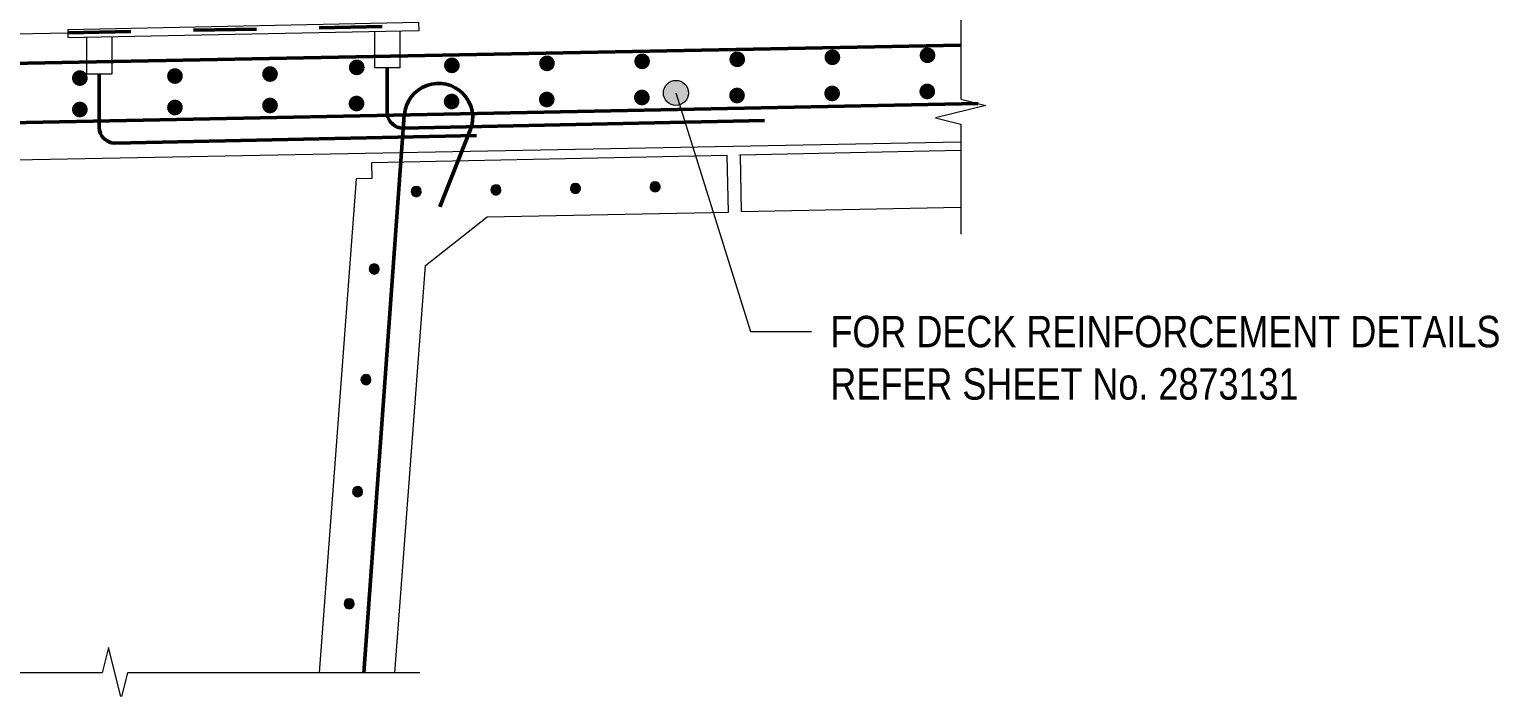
# Model space of a CAD drawing. Header units: metres. Extents: x -1213.9 to -1194, y 2.7 to 24.2.
# Drawn here: x -1206.2 to -1203.844, y 20.542 to 21.603 of the extents above; entities that cross this region are included whole.
import ezdxf

# ---------------------------------------------------------------- set-up
doc = ezdxf.new("R2010")
doc.units = ezdxf.units.M
doc.linetypes.add('JacobsDash', pattern=[0.0045, 0.003, -0.0015])
for name, color, linetype, lineweight in [('A-DETL', 7, 'Continuous', 13), ('A-DETL-GENF', 7, 'Continuous', 9), ('A-FLOR', 7, 'Continuous', 50), ('G-ANNO-TEXT', 7, 'Continuous', 9), ('S-BEAM', 7, 'Continuous', 50)]:
    doc.layers.add(name, color=color, linetype=linetype, lineweight=lineweight)
doc.styles.add('Arial Narrow', font='ARIALN.TTF', dxfattribs={"height": 0.05})

# ---------------------------------------------------------------- blocks, each defined once
blk = doc.blocks.new('06_SFR_GCT_Girder_SuperT_BR08Edge_CS - Super T - 1815-6266069-DRG-2873185 - SECTION 2')
at = {"layer": 'S-BEAM', "color": 252, "lineweight": 18, "true_color": 0x888888}
for p, q in [((-1210.0095, 21.4104), (-1210.3605, 21.4033)), ((-1210.3605, 21.4033), (-1210.3587, 21.3134)), ((-1210.3587, 21.3134), (-1210.0095, 21.3203))]:
    blk.add_line(p, q, dxfattribs=at)
at = {"layer": 'S-BEAM', "color": 252, "true_color": 0x888888}
blk.add_line((-1210.3605, 21.4033), (-1210.3605, 21.4034), dxfattribs=at)
blk = doc.blocks.new('Repeating Detail - Reo Dot_Scale 25_Section-V6-DRG-2873185 - SECTION 2')
at = {"layer": 'A-DETL-GENF', "true_color": 0xafafaf}
for points in [[(-1210.97, 21.5302), (-1210.9668, 21.5307), (-1210.9638, 21.532), (-1210.9613, 21.5341), (-1210.9593, 21.5367), (-1210.9581, 21.5397), (-1210.9578, 21.543), (-1210.9583, 21.5462), (-1210.9596, 21.5492), (-1210.9616, 21.5517), (-1210.9643, 21.5537), (-1210.9673, 21.5549), (-1210.9705, 21.5552), (-1210.9738, 21.5547), (-1210.9768, 21.5534), (-1210.9793, 21.5514), (-1210.9812, 21.5487), (-1210.9825, 21.5453), (-1210.9828, 21.5425), (-1210.9823, 21.5392), (-1210.981, 21.5362), (-1210.9789, 21.5337), (-1210.9763, 21.5318), (-1210.9733, 21.5306)], [(-1210.8187, 21.5334), (-1210.8155, 21.5339), (-1210.8125, 21.5352), (-1210.8099, 21.5373), (-1210.808, 21.5399), (-1210.8068, 21.543), (-1210.8065, 21.5462), (-1210.8069, 21.5494), (-1210.8083, 21.5524), (-1210.8103, 21.555), (-1210.8129, 21.5569), (-1210.816, 21.5581), (-1210.8192, 21.5584), (-1210.8224, 21.5579), (-1210.8254, 21.5566), (-1210.828, 21.5546), (-1210.8299, 21.5519), (-1210.8311, 21.5489), (-1210.8314, 21.5453), (-1210.831, 21.5424), (-1210.8296, 21.5395), (-1210.8276, 21.5369), (-1210.825, 21.535), (-1210.8219, 21.5338)], [(-1210.6674, 21.5366), (-1210.6641, 21.5371), (-1210.6611, 21.5384), (-1210.6586, 21.5405), (-1210.6567, 21.5431), (-1210.6555, 21.5462), (-1210.6551, 21.5494), (-1210.6556, 21.5526), (-1210.6569, 21.5556), (-1210.659, 21.5582), (-1210.6616, 21.5601), (-1210.6646, 21.5613), (-1210.6679, 21.5616), (-1210.6711, 21.5611), (-1210.6741, 21.5598), (-1210.6766, 21.5578), (-1210.6786, 21.5552), (-1210.6798, 21.5521), (-1210.6801, 21.5489), (-1210.6795, 21.5453), (-1210.6783, 21.5427), (-1210.6763, 21.5401), (-1210.6736, 21.5382), (-1210.6706, 21.537)], [(-1210.516, 21.5398), (-1210.5128, 21.5403), (-1210.5098, 21.5417), (-1210.5073, 21.5437), (-1210.5053, 21.5463), (-1210.5042, 21.5494), (-1210.5038, 21.5526), (-1210.5043, 21.5558), (-1210.5056, 21.5588), (-1210.5076, 21.5614), (-1210.5103, 21.5633), (-1210.5133, 21.5645), (-1210.5169, 21.5648), (-1210.5198, 21.5643), (-1210.5228, 21.563), (-1210.5253, 21.561), (-1210.5272, 21.5584), (-1210.5284, 21.5553), (-1210.5288, 21.5521), (-1210.5283, 21.5489), (-1210.5266, 21.5453), (-1210.5249, 21.5433), (-1210.5223, 21.5414), (-1210.5193, 21.5402), (-1210.5169, 21.5399)], [(-1210.3647, 21.5431), (-1210.3615, 21.5435), (-1210.3579, 21.5453), (-1210.3559, 21.5469), (-1210.354, 21.5495), (-1210.3528, 21.5526), (-1210.3525, 21.5558), (-1210.353, 21.559), (-1210.3543, 21.562), (-1210.3563, 21.5646), (-1210.3589, 21.5665), (-1210.362, 21.5677), (-1210.3652, 21.568), (-1210.3685, 21.5676), (-1210.3714, 21.5662), (-1210.374, 21.5642), (-1210.3759, 21.5616), (-1210.3771, 21.5585), (-1210.3775, 21.5553), (-1210.377, 21.5521), (-1210.3757, 21.5491), (-1210.3736, 21.5465), (-1210.371, 21.5446), (-1210.3679, 21.5434)], [(-1210.2134, 21.5463), (-1210.2101, 21.5468), (-1210.2072, 21.5481), (-1210.2046, 21.5501), (-1210.2027, 21.5527), (-1210.2015, 21.5558), (-1210.2011, 21.559), (-1210.2016, 21.5622), (-1210.2029, 21.5652), (-1210.205, 21.5678), (-1210.2076, 21.5697), (-1210.2107, 21.5709), (-1210.2139, 21.5713), (-1210.2171, 21.5708), (-1210.2201, 21.5694), (-1210.2227, 21.5674), (-1210.2246, 21.5648), (-1210.2258, 21.5617), (-1210.2261, 21.5585), (-1210.2256, 21.5553), (-1210.2243, 21.5523), (-1210.2223, 21.5497), (-1210.2196, 21.5478), (-1210.2166, 21.5466)], [(-1210.062, 21.5495), (-1210.0588, 21.55), (-1210.0558, 21.5513), (-1210.0533, 21.5533), (-1210.0513, 21.5559), (-1210.0502, 21.559), (-1210.0498, 21.5622), (-1210.0503, 21.5655), (-1210.0516, 21.5684), (-1210.0537, 21.571), (-1210.0563, 21.5729), (-1210.0593, 21.5741), (-1210.0626, 21.5745), (-1210.0658, 21.574), (-1210.0688, 21.5727), (-1210.0713, 21.5706), (-1210.0733, 21.568), (-1210.0744, 21.5649), (-1210.0748, 21.5617), (-1210.0743, 21.5585), (-1210.073, 21.5555), (-1210.071, 21.5529), (-1210.0683, 21.551), (-1210.0653, 21.5498)]]:
    blk.add_hatch(color=253, dxfattribs=at).paths.add_polyline_path(points)
blk = doc.blocks.new('Repeating Detail - Reo Dot_Scale 25_Section-V7-DRG-2873185 - SECTION 2')
at = {"layer": 'A-DETL-GENF', "true_color": 0xafafaf}
for points in [[(-1210.5164, 21.4823), (-1210.5132, 21.4828), (-1210.5102, 21.4841), (-1210.5076, 21.4862), (-1210.5057, 21.4888), (-1210.5045, 21.4919), (-1210.5042, 21.4952), (-1210.5047, 21.4983), (-1210.506, 21.5013), (-1210.508, 21.5039), (-1210.5107, 21.5058), (-1210.5137, 21.507), (-1210.5169, 21.5073), (-1210.5202, 21.5068), (-1210.5232, 21.5055), (-1210.5257, 21.5035), (-1210.5276, 21.5009), (-1210.5288, 21.4978), (-1210.5292, 21.4946), (-1210.5287, 21.4913), (-1210.5274, 21.4884), (-1210.5253, 21.4858), (-1210.5227, 21.4839), (-1210.5197, 21.4827), (-1210.5169, 21.4824)], [(-1210.3651, 21.4855), (-1210.3619, 21.486), (-1210.3589, 21.4874), (-1210.3563, 21.4894), (-1210.3544, 21.492), (-1210.3532, 21.4952), (-1210.3528, 21.4983), (-1210.3533, 21.5015), (-1210.3547, 21.5045), (-1210.3567, 21.5071), (-1210.3593, 21.509), (-1210.3624, 21.5102), (-1210.3656, 21.5105), (-1210.3688, 21.51), (-1210.3718, 21.5087), (-1210.3744, 21.5067), (-1210.3763, 21.5041), (-1210.3775, 21.501), (-1210.3778, 21.4978), (-1210.3773, 21.4946), (-1210.376, 21.4916), (-1210.374, 21.489), (-1210.3714, 21.4871), (-1210.3683, 21.4859)], [(-1210.2137, 21.4888), (-1210.2105, 21.4892), (-1210.2075, 21.4906), (-1210.205, 21.4926), (-1210.2031, 21.4952), (-1210.2019, 21.4983), (-1210.2015, 21.5015), (-1210.202, 21.5047), (-1210.2033, 21.5077), (-1210.2054, 21.5103), (-1210.208, 21.5122), (-1210.211, 21.5134), (-1210.2143, 21.5137), (-1210.2175, 21.5133), (-1210.2205, 21.5119), (-1210.223, 21.5099), (-1210.225, 21.5073), (-1210.2262, 21.5042), (-1210.2265, 21.501), (-1210.226, 21.4978), (-1210.2247, 21.4948), (-1210.2227, 21.4922), (-1210.22, 21.4903), (-1210.217, 21.4891)], [(-1210.0624, 21.492), (-1210.0584, 21.4928), (-1210.0562, 21.4938), (-1210.0537, 21.4958), (-1210.0517, 21.4984), (-1210.0505, 21.5015), (-1210.0502, 21.5047), (-1210.0507, 21.5079), (-1210.052, 21.5109), (-1210.054, 21.5135), (-1210.0567, 21.5154), (-1210.0597, 21.5166), (-1210.0629, 21.517), (-1210.0662, 21.5165), (-1210.0692, 21.5151), (-1210.0717, 21.5131), (-1210.0736, 21.5105), (-1210.0748, 21.5074), (-1210.0752, 21.5042), (-1210.0747, 21.501), (-1210.0734, 21.498), (-1210.0713, 21.4954), (-1210.0687, 21.4935), (-1210.0657, 21.4923)], [(-1210.9704, 21.4727), (-1210.9672, 21.4732), (-1210.9642, 21.4745), (-1210.9616, 21.4766), (-1210.9597, 21.4792), (-1210.9585, 21.4822), (-1210.9582, 21.4855), (-1210.9587, 21.4887), (-1210.96, 21.4917), (-1210.962, 21.4942), (-1210.9646, 21.4962), (-1210.9677, 21.4974), (-1210.9709, 21.4977), (-1210.9742, 21.4972), (-1210.9771, 21.4959), (-1210.9797, 21.4939), (-1210.9816, 21.4912), (-1210.9828, 21.4882), (-1210.9832, 21.485), (-1210.9827, 21.4817), (-1210.9814, 21.4787), (-1210.9793, 21.4762), (-1210.9767, 21.4743), (-1210.9736, 21.4731)], [(-1210.8191, 21.4759), (-1210.8158, 21.4764), (-1210.8129, 21.4777), (-1210.8103, 21.4798), (-1210.8084, 21.4824), (-1210.8072, 21.4854), (-1210.8068, 21.4887), (-1210.8073, 21.4919), (-1210.8089, 21.4952), (-1210.8107, 21.4974), (-1210.8133, 21.4994), (-1210.8164, 21.5006), (-1210.8196, 21.5009), (-1210.8228, 21.5004), (-1210.8258, 21.4991), (-1210.8284, 21.4971), (-1210.8303, 21.4944), (-1210.8315, 21.4914), (-1210.8318, 21.4882), (-1210.8313, 21.4849), (-1210.83, 21.4819), (-1210.828, 21.4794), (-1210.8254, 21.4775), (-1210.8223, 21.4763)], [(-1210.6677, 21.4791), (-1210.6645, 21.4796), (-1210.6615, 21.4809), (-1210.659, 21.483), (-1210.657, 21.4856), (-1210.6559, 21.4887), (-1210.6555, 21.4919), (-1210.656, 21.4952), (-1210.6573, 21.4981), (-1210.6594, 21.5007), (-1210.662, 21.5026), (-1210.665, 21.5038), (-1210.6683, 21.5041), (-1210.6715, 21.5036), (-1210.6745, 21.5023), (-1210.677, 21.5003), (-1210.679, 21.4977), (-1210.6801, 21.4946), (-1210.6805, 21.4914), (-1210.68, 21.4881), (-1210.6787, 21.4852), (-1210.6767, 21.4826), (-1210.674, 21.4807), (-1210.671, 21.4795)]]:
    blk.add_hatch(color=253, dxfattribs=at).paths.add_polyline_path(points)
blk = doc.blocks.new('Repeating Detail - Reo Dot_Scale 25_Section-V8-DRG-2873185 - SECTION 2')
at = {"layer": 'A-DETL-GENF', "true_color": 0xafafaf}
for points in [[(-1211.4105, 21.4632), (-1211.4073, 21.4637), (-1211.4043, 21.465), (-1211.4017, 21.467), (-1211.3998, 21.4697), (-1211.3986, 21.4727), (-1211.3983, 21.4759), (-1211.3988, 21.4792), (-1211.4001, 21.4822), (-1211.4021, 21.4847), (-1211.4047, 21.4866), (-1211.4078, 21.4878), (-1211.411, 21.4882), (-1211.4143, 21.4877), (-1211.4172, 21.4864), (-1211.4198, 21.4843), (-1211.4217, 21.4817), (-1211.4229, 21.4787), (-1211.4233, 21.4754), (-1211.4228, 21.4722), (-1211.4215, 21.4692), (-1211.4194, 21.4667), (-1211.4168, 21.4647), (-1211.4137, 21.4635)], [(-1211.2592, 21.4664), (-1211.256, 21.4669), (-1211.253, 21.4682), (-1211.2504, 21.4704), (-1211.2485, 21.4729), (-1211.2474, 21.4759), (-1211.247, 21.4792), (-1211.2475, 21.4824), (-1211.2488, 21.4854), (-1211.2509, 21.4879), (-1211.2535, 21.4898), (-1211.2565, 21.491), (-1211.2598, 21.4914), (-1211.263, 21.4909), (-1211.266, 21.4896), (-1211.2685, 21.4875), (-1211.2705, 21.4849), (-1211.2716, 21.4819), (-1211.272, 21.4786), (-1211.2715, 21.4754), (-1211.2702, 21.4724), (-1211.2682, 21.4699), (-1211.2655, 21.4679), (-1211.2625, 21.4667)], [(-1211.108, 21.4696), (-1211.1048, 21.4701), (-1211.1018, 21.4714), (-1211.0992, 21.4734), (-1211.0973, 21.4761), (-1211.0961, 21.4791), (-1211.0957, 21.4824), (-1211.0962, 21.4856), (-1211.0976, 21.4886), (-1211.0996, 21.4911), (-1211.1022, 21.493), (-1211.1053, 21.4942), (-1211.1085, 21.4946), (-1211.1117, 21.4941), (-1211.1147, 21.4928), (-1211.1173, 21.4907), (-1211.1192, 21.4881), (-1211.1204, 21.4851), (-1211.1207, 21.4818), (-1211.1202, 21.4786), (-1211.1189, 21.4756), (-1211.1169, 21.4731), (-1211.1143, 21.4711), (-1211.1112, 21.47)]]:
    blk.add_hatch(color=253, dxfattribs=at).paths.add_polyline_path(points)
blk = doc.blocks.new('S_Det_Reinf_Bar Section_2D Grey - N16-7784504-DRG-2873185 - SECTION 2')
at = {"layer": 'A-DETL-GENF', "true_color": 0x808080}
blk.add_hatch(color=8, dxfattribs=at).paths.add_polyline_path([(-1210.8754, 21.3371), (-1210.8734, 21.3374), (-1210.8714, 21.3383), (-1210.8698, 21.3396), (-1210.8686, 21.3413), (-1210.8678, 21.3432), (-1210.8676, 21.3453), (-1210.8679, 21.3474), (-1210.8687, 21.3493), (-1210.87, 21.3509), (-1210.8717, 21.3521), (-1210.8737, 21.3529), (-1210.8757, 21.3531), (-1210.8778, 21.3528), (-1210.8797, 21.352), (-1210.8813, 21.3507), (-1210.8826, 21.349), (-1210.8833, 21.347), (-1210.8835, 21.3447), (-1210.8833, 21.3429), (-1210.8824, 21.341), (-1210.8811, 21.3394), (-1210.8794, 21.3381), (-1210.8775, 21.3374)])
at = {"layer": 'A-DETL-GENF', "color": 8, "lineweight": 18, "true_color": 0x808080}
for start, end in [(1.1458, 181.1458), (181.1458, 1.1458)]:
    blk.add_arc((-1210.8756, 21.3451), 0.008, start, end, dxfattribs=at)
blk = doc.blocks.new('S_Det_Reinf_Bar Section_2D Grey - N16-V9-DRG-2873185 - SECTION 2')
at = {"layer": 'A-DETL-GENF', "true_color": 0x808080}
blk.add_hatch(color=8, dxfattribs=at).paths.add_polyline_path([(-1210.7488, 21.3397), (-1210.7467, 21.34), (-1210.7448, 21.3408), (-1210.7432, 21.3421), (-1210.7419, 21.3438), (-1210.7412, 21.3458), (-1210.7409, 21.3478), (-1210.7413, 21.3499), (-1210.7421, 21.3518), (-1210.7434, 21.3534), (-1210.7451, 21.3547), (-1210.747, 21.3554), (-1210.7491, 21.3557), (-1210.7512, 21.3554), (-1210.7531, 21.3545), (-1210.7547, 21.3532), (-1210.7559, 21.3515), (-1210.7567, 21.3496), (-1210.7569, 21.3475), (-1210.7563, 21.3447), (-1210.7558, 21.3435), (-1210.7545, 21.3419), (-1210.7528, 21.3407), (-1210.7509, 21.3399)])
at = {"layer": 'A-DETL-GENF', "color": 8, "lineweight": 18, "true_color": 0x808080}
for start, end in [(1.1458, 181.1458), (181.1458, 1.1458)]:
    blk.add_arc((-1210.7489, 21.3477), 0.008, start, end, dxfattribs=at)
blk = doc.blocks.new('CS_DET_BreakLine_ViewScale - CS_Std BreakLine-8623494-DRG-2873185 - SECTION 2')
at = {"layer": 'A-DETL-GENF'}
for p, q in [((-1211.3652, 20.6196), (-1211.3752, 20.5796)), ((-1211.3458, 20.542), (-1211.3652, 20.6196)), ((-1211.3752, 20.5796), (-1211.8404, 20.5796)), ((-1211.3352, 20.5796), (-1211.3446, 20.542)), ((-1210.87, 20.5796), (-1211.3352, 20.5796))]:
    blk.add_line(p, q, dxfattribs=at)
blk = doc.blocks.new('CS_DET_BreakLine_ViewScale - CS_Std BreakLine-8623496-DRG-2873185 - SECTION 2')
at = {"layer": 'A-DETL-GENF'}
for p, q in [((-1210.0095, 21.6672), (-1210.0095, 21.4922)), ((-1210.0095, 21.4922), (-1209.9695, 21.4822)), ((-1209.9695, 21.4822), (-1210.0495, 21.4622)), ((-1210.0495, 21.4622), (-1210.0095, 21.4522)), ((-1210.0095, 21.4522), (-1210.0095, 21.2772))]:
    blk.add_line(p, q, dxfattribs=at)

msp = doc.modelspace()

# ---------------------------------------------------------------- hatches: boundary and pattern name
at = {"layer": 'G-ANNO-TEXT'}
h = msp.add_hatch(color=256, dxfattribs=at)
edge = h.paths.add_edge_path()
edge.add_arc((-1205.1715, 21.5021), 0.02, 0, 360)

# ---------------------------------------------------------------- linework, layer by layer
at = {"layer": 'A-DETL', "color": 7, "lineweight": 9, "true_color": 0xffffff}
for p, q in [((-1205.5803, 21.614), (-1206.1389, 21.6027)), ((-1206.1389, 21.6027), (-1206.1387, 21.5903)), ((-1206.1387, 21.5903), (-1205.58, 21.6016)), ((-1205.58, 21.6016), (-1205.5803, 21.614))]:
    msp.add_line(p, q, dxfattribs=at)
at = {"layer": 'A-DETL', "linetype": 'JacobsDash', "lineweight": 50}
msp.add_line((-1206.1389, 21.5977), (-1205.5803, 21.609), dxfattribs=at)
at = {"layer": 'A-DETL', "color": 253, "lineweight": 50, "true_color": 0xafafaf}
for p, q in [((-1204.7185, 21.578), (-1207.0312, 21.5333)), ((-1206.0888, 21.5321), (-1206.0888, 21.4472)), ((-1205.6307, 21.5418), (-1205.6307, 21.4711)), ((-1206.9949, 21.4391), (-1204.6909, 21.4853)), ((-1205.6682, 20.5796), (-1205.6036, 21.4668)), ((-1205.6052, 21.4462), (-1205.0307, 21.4583)), ((-1205.5473, 21.3206), (-1205.4986, 21.4426)), ((-1206.0643, 21.4222), (-1205.4888, 21.4344))]:
    msp.add_line(p, q, dxfattribs=at)
at = {"layer": 'A-DETL'}
for p, q in [((-1206.1088, 21.5321), (-1206.1088, 21.5909)), ((-1206.0688, 21.5917), (-1206.0688, 21.5321)), ((-1205.6507, 21.5418), (-1205.6507, 21.6001)), ((-1205.6107, 21.6009), (-1205.6107, 21.5418)), ((-1206.0688, 21.5321), (-1206.1088, 21.5321)), ((-1205.6107, 21.5418), (-1205.6507, 21.5418))]:
    msp.add_line(p, q, dxfattribs=at)
at = {"layer": 'A-DETL', "color": 253, "lineweight": 50, "true_color": 0xafafaf}
for centre, radius, start, end in [((-1205.5492, 21.4628), 0.0545, 338.2422, 175.8306), ((-1205.6057, 21.4711), 0.025, 180, 271.2137), ((-1206.0638, 21.4472), 0.025, 180, 268.7863)]:
    msp.add_arc(centre, radius, start, end, dxfattribs=at)
at = {"layer": 'A-FLOR', "color": 252, "lineweight": 18, "true_color": 0x888888}
for p, q in [((-1206.1388, 21.5972), (-1207.0778, 21.5794)), ((-1207.0778, 21.3794), (-1204.7185, 21.4242))]:
    msp.add_line(p, q, dxfattribs=at)
at = {"layer": 'G-ANNO-TEXT'}
for p, q in [((-1205.1715, 21.5021), (-1205.053, 21.1224)), ((-1205.053, 21.1224), (-1204.9558, 21.1224))]:
    msp.add_line(p, q, dxfattribs=at)
msp.add_circle((-1205.1715, 21.5021), 0.02, dxfattribs=at)
at = {"layer": 'S-BEAM', "color": 252, "lineweight": 18, "true_color": 0x888888}
for p, q in [((-1205.0899, 21.4024), (-1205.6557, 21.391)), ((-1205.6557, 21.391), (-1205.6552, 21.366)), ((-1205.0881, 21.3124), (-1205.0899, 21.4024)), ((-1205.6802, 21.3655), (-1205.7388, 20.5796)), ((-1205.6552, 21.366), (-1205.6802, 21.3655)), ((-1205.5701, 21.2277), (-1205.4716, 21.3047)), ((-1205.4716, 21.3047), (-1205.0881, 21.3124)), ((-1205.6185, 20.5796), (-1205.5701, 21.2277))]:
    msp.add_line(p, q, dxfattribs=at)
at = {"layer": 'S-BEAM', "color": 252, "true_color": 0x888888}
for p, q in [((-1205.6557, 21.3911), (-1205.6557, 21.391)), ((-1205.0899, 21.4024), (-1205.0899, 21.4024)), ((-1205.6802, 21.3655), (-1205.6802, 21.3656))]:
    msp.add_line(p, q, dxfattribs=at)

# ---------------------------------------------------------------- block references
at = {"layer": 'A-DETL-GENF'}
for name in ['CS_DET_BreakLine_ViewScale - CS_Std BreakLine-8623496-DRG-2873185 - SECTION 2', 'CS_DET_BreakLine_ViewScale - CS_Std BreakLine-8623494-DRG-2873185 - SECTION 2']:
    msp.add_blockref(name, (5.291, 0), dxfattribs=at)
at = {"layer": 'A-DETL-GENF', "color": 253, "true_color": 0xafafaf}
for name, p in [('Repeating Detail - Reo Dot_Scale 25_Section-V6-DRG-2873185 - SECTION 2', (5.291, 0)), ('Repeating Detail - Reo Dot_Scale 25_Section-V8-DRG-2873185 - SECTION 2', (5.291, 0.05)), ('Repeating Detail - Reo Dot_Scale 25_Section-V7-DRG-2873185 - SECTION 2', (5.291, 0)), ('Repeating Detail - Reo Dot_Scale 25_Section-V8-DRG-2873185 - SECTION 2', (5.291, 0))]:
    msp.add_blockref(name, p, dxfattribs=at)
at = {"layer": 'A-DETL-GENF', "color": 8, "true_color": 0x808080}
for name, p in [('S_Det_Reinf_Bar Section_2D Grey - N16-7784504-DRG-2873185 - SECTION 2', (5.291, 0)), ('S_Det_Reinf_Bar Section_2D Grey - N16-V9-DRG-2873185 - SECTION 2', (5.291, 0)), ('S_Det_Reinf_Bar Section_2D Grey - N16-V9-DRG-2873185 - SECTION 2', (5.4176, 0.0025)), ('S_Det_Reinf_Bar Section_2D Grey - N16-V9-DRG-2873185 - SECTION 2', (5.5443, 0.0051)), ('S_Det_Reinf_Bar Section_2D Grey - N16-V9-DRG-2873185 - SECTION 2', (5.0974, -0.1258)), ('S_Det_Reinf_Bar Section_2D Grey - N16-V9-DRG-2873185 - SECTION 2', (5.0843, -0.3017)), ('S_Det_Reinf_Bar Section_2D Grey - N16-V9-DRG-2873185 - SECTION 2', (5.071, -0.48)), ('S_Det_Reinf_Bar Section_2D Grey - N16-V9-DRG-2873185 - SECTION 2', (5.0577, -0.6583))]:
    msp.add_blockref(name, p, dxfattribs=at)
at = {"layer": 'S-BEAM', "color": 252, "true_color": 0x888888}
msp.add_blockref('06_SFR_GCT_Girder_SuperT_BR08Edge_CS - Super T - 1815-6266069-DRG-2873185 - SECTION 2', (5.291, 0), dxfattribs=at)

# ---------------------------------------------------------------- texts
at = {"layer": 'G-ANNO-TEXT', "char_height": 0.05, "attachment_point": 1, "style": 'Arial Narrow', "bg_fill": 3, "box_fill_scale": 1, "bg_fill_color": 256, "bg_fill_transparency": 0}
for s, insert in [('FOR DECK REINFORCEMENT DETAILS ', (-1204.9258, 21.1474)), ('REFER SHEET No. 2873131', (-1204.9258, 21.0641))]:
    msp.add_mtext(s, dxfattribs=dict(at, insert=insert))

doc.saveas('drawing.dxf')
